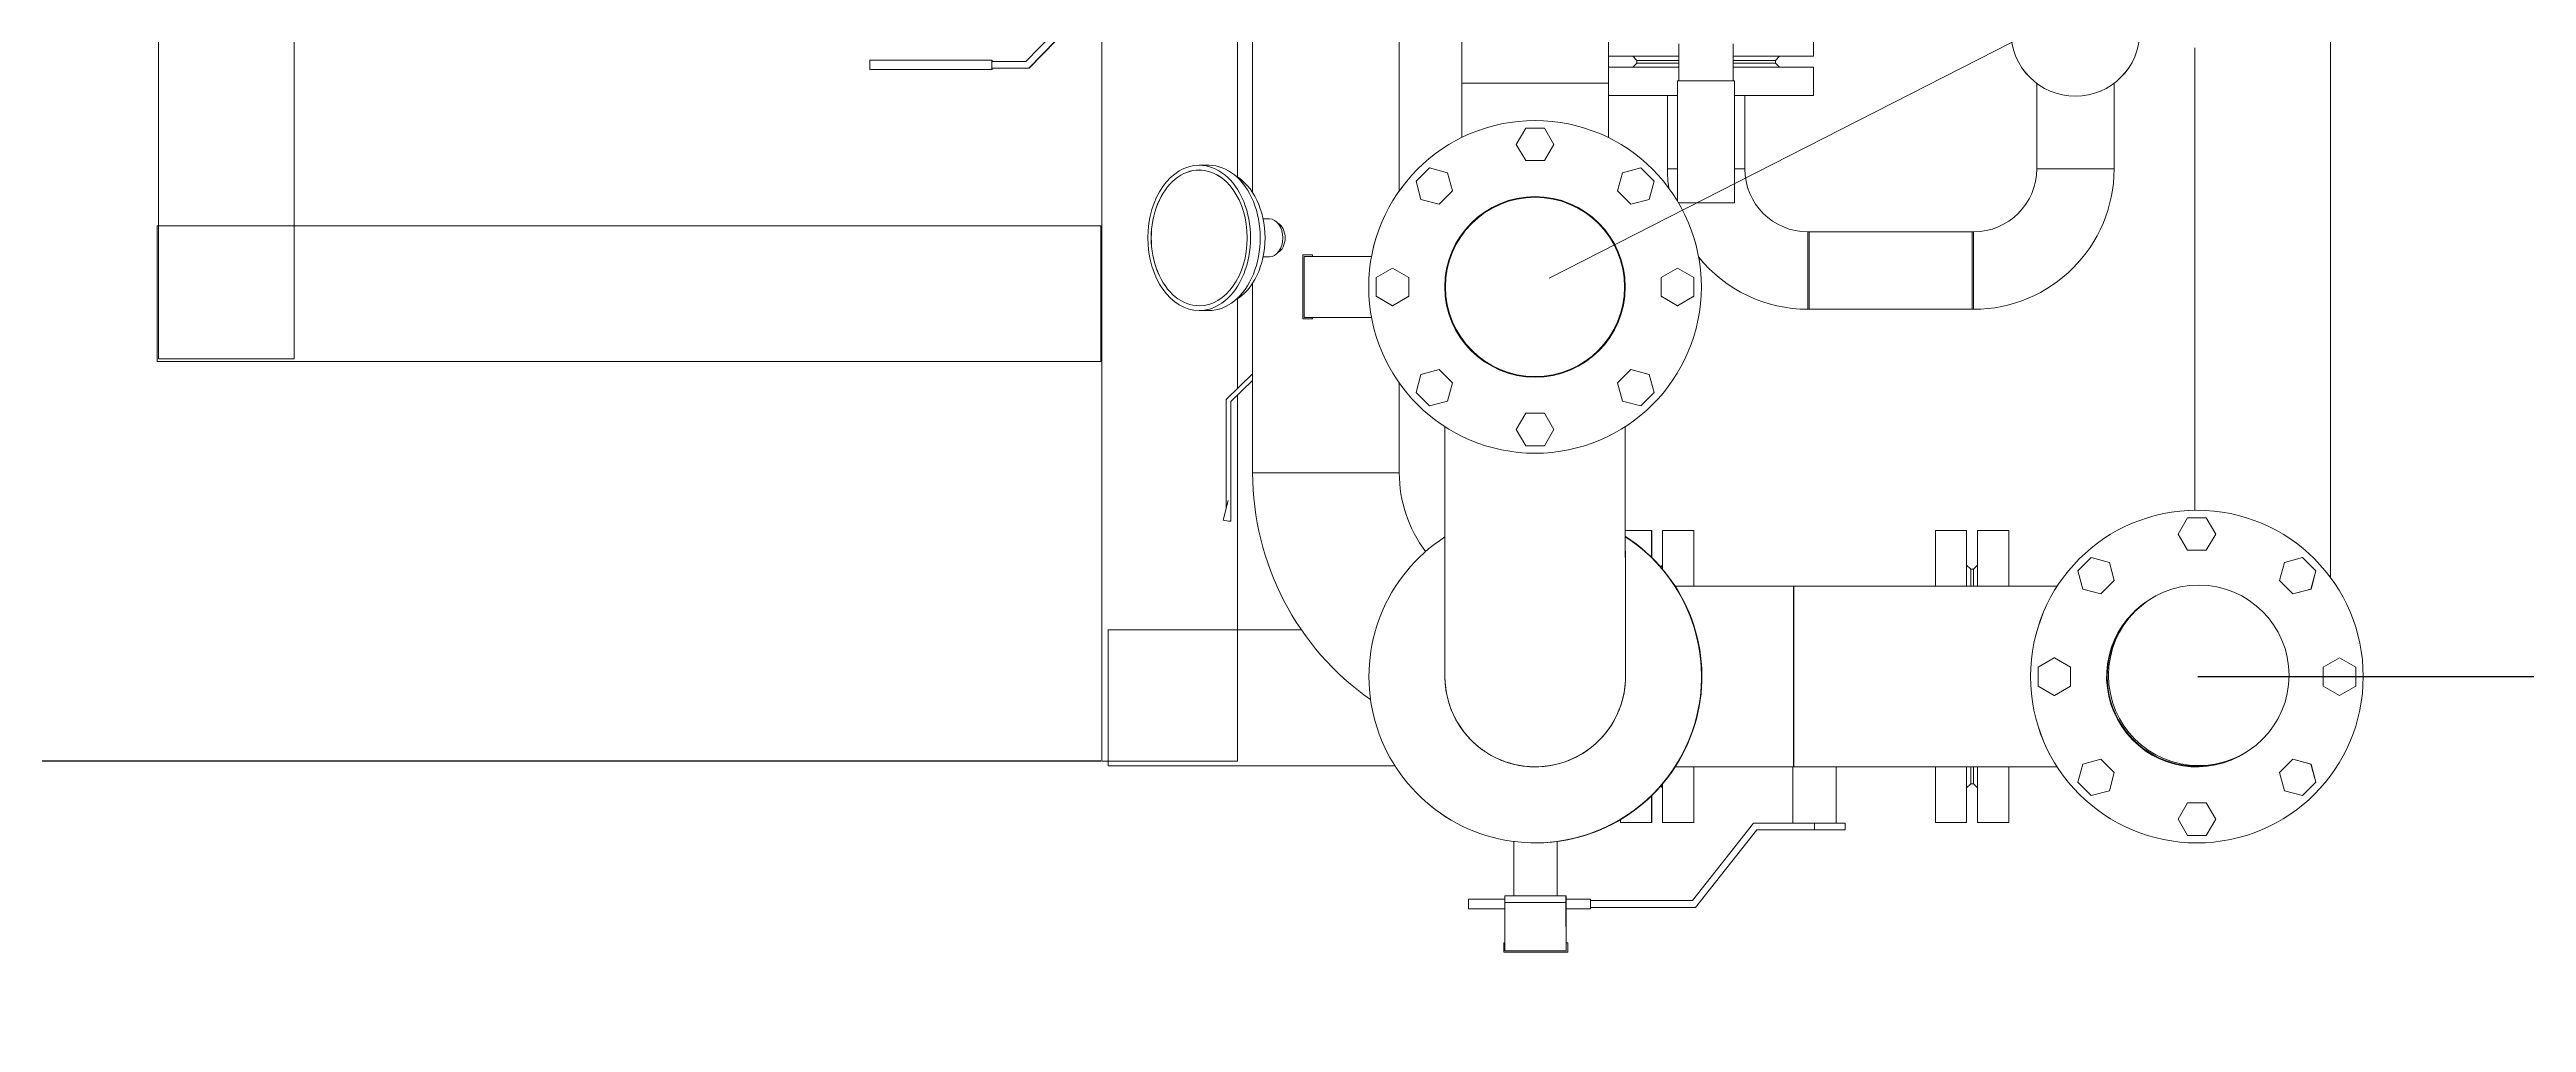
# Model space of a CAD drawing. Header units: millimetres. Extents: x -8689834 to 9419935, y 0 to 233063.
# Drawn here: x -420459 to -418635, y 225687 to 226404 of the extents above; entities that cross this region are included whole.
import ezdxf

# ---------------------------------------------------------------- set-up
doc = ezdxf.new("R2010")
doc.units = ezdxf.units.MM
doc.header["$MEASUREMENT"] = 0
doc.layers.get('0').update_dxf_attribs({"color": 250, "lineweight": 9})
doc.layers.add('25. ЗАЛИВКА ЗОН', color=7, linetype='Continuous', lineweight=0, transparency=0.2)
for name, color, linetype, lineweight in [('2D.ПроекцииПлан. Цвет-Ошибка', 5, 'ByLayer', 35), ('2D.ПроекцииПлан.0', 250, 'ByLayer', 35), ('2D.ПроекцииПлан.25. ЗАЛИВКА ЗОН', 7, 'ByLayer', 0), ('2D.ПроекцииПлан.Т2 Цвет-5', 5, 'ByLayer', 50), ('ViewportFrames', 5, 'Continuous', 0), ('Размеры координатных сеток', 7, 'Continuous', 0)]:
    doc.layers.add(name, color=color, linetype=linetype, lineweight=lineweight)
doc.styles.add('МОЭК-Проект', font='', dxfattribs={"oblique": 15})
doc.styles.get('МОЭК-Проект').set_extended_font_data('GOST_type_A')
doc.dimstyles.new('МОЭК', dxfattribs={"dimtxt": 2.5, "dimasz": 2.5, "dimexe": 1.5, "dimexo": 0.625, "dimgap": 1, "dimtad": 1, "dimdec": 0, "dimlfac": 50, "dimtxsty": 'МОЭК-Проект', "dimblk": 'OBLIQUE', "dimblk1": 'OBLIQUE', "dimblk2": 'OBLIQUE', "dimcen": 2.5, "dimdle": 1.5, "dimadec": 0, "dimazin": 2, "dimtfac": 0.75, "dimtdec": 4, "dimtmove": 1, "dimatfit": 3, "dimldrblk": 'NONE', "dimfxl": 1, "dimtfill": 1, "dimtolj": 1, "dimarcsym": 1})

# ---------------------------------------------------------------- blocks, each defined once
blk = doc.blocks.new('PROJECTION_BLOCK_{3bacdaa7-059f-457a-92e3-c8c1ffd092c7}')
at = {"layer": '2D.ПроекцииПлан. Цвет-Ошибка', "color": 0, "lineweight": -2}
for p, q in [((4.069, -11.627), (4.069, -18.67)), ((0.989, -16.67), (0.989, -20.255)), ((1.909, -16.67), (1.909, -18.67)), ((-3.711, -17.53), (-4.511, -18.35)), ((-3.669, -17.63), (-4.469, -18.45)), ((-3.665, -17.63), (-4.465, -18.45)), ((-1.171, -17.69), (-1.171, -20.282)), ((7.089, -18.273), (7.089, -17.853)), ((5.109, -18.09), (5.109, -18.633)), ((5.909, -18.09), (5.909, -18.633)), ((-5.011, -18.33), (-6.811, -18.33)), ((-6.811, -18.33), (-6.811, -18.47)), ((-5.011, -18.47), (-6.811, -18.47)), ((-5.007, -18.33), (-5.011, -18.33)), ((-5.011, -18.33), (-5.011, -18.47)), ((-4.511, -18.35), (-5.011, -18.35)), ((-4.469, -18.45), (-5.011, -18.45)), ((-5.007, -18.47), (-5.011, -18.47)), ((-5.007, -18.33), (-5.007, -18.35)), ((-5.007, -18.45), (-5.007, -18.47)), ((-4.465, -18.45), (-4.469, -18.45)), ((4.069, -18.273), (5.109, -18.273)), ((4.069, -18.433), (4.392, -18.433)), ((4.392, -18.433), (5.109, -18.433)), ((4.429, -18.273), (4.489, -18.333)), ((4.429, -18.433), (4.489, -18.373)), ((5.109, -18.333), (4.489, -18.333)), ((4.489, -18.333), (4.788, -18.333)), ((4.489, -18.373), (4.489, -18.333)), ((4.489, -18.373), (4.788, -18.373)), ((4.489, -18.373), (4.788, -18.373)), ((4.788, -18.333), (5.109, -18.333)), ((4.788, -18.373), (5.109, -18.373)), ((4.788, -18.373), (5.109, -18.373)), ((5.909, -18.273), (7.089, -18.273)), ((6.529, -18.333), (5.909, -18.333)), ((5.909, -18.333), (6.529, -18.333)), ((5.909, -18.373), (6.529, -18.373)), ((5.909, -18.373), (6.529, -18.373)), ((5.909, -18.433), (7.089, -18.433)), ((6.589, -18.273), (6.529, -18.333)), ((6.529, -18.373), (6.529, -18.333)), ((6.589, -18.433), (6.529, -18.373)), ((7.089, -18.853), (7.089, -18.433)), ((2.989, -18.67), (1.909, -18.67)), ((4.069, -18.67), (1.909, -18.67)), ((1.909, -18.67), (1.909, -19.471)), ((4.069, -18.67), (2.989, -18.67)), ((4.069, -18.67), (4.069, -19.471)), ((4.069, -18.853), (4.392, -18.853)), ((4.392, -18.853), (5.089, -18.853)), ((4.939, -18.853), (4.939, -19.93)), ((5.929, -18.633), (5.089, -18.633)), ((5.089, -18.633), (5.089, -20.408)), ((5.929, -20.433), (5.929, -18.633)), ((5.929, -18.853), (7.089, -18.853)), ((6.079, -18.853), (6.079, -19.93)), ((10.379, -19.93), (10.379, -18.67)), ((11.519, -19.93), (11.519, -18.67)), ((2.851, -19.33), (2.712, -19.57)), ((3.128, -19.33), (2.851, -19.33)), ((3.266, -19.57), (3.128, -19.33)), ((2.712, -19.57), (2.851, -19.81)), ((3.128, -19.81), (3.266, -19.57)), ((-1.816, -19.878), (-1.958, -19.878)), ((1.432, -19.917), (1.237, -20.113)), ((1.7, -19.989), (1.432, -19.917)), ((1.772, -20.257), (1.7, -19.989)), ((2.851, -19.81), (3.128, -19.81)), ((4.278, -19.989), (4.206, -20.257)), ((4.546, -19.917), (4.278, -19.989)), ((4.742, -20.113), (4.546, -19.917)), ((4.939, -19.93), (5.089, -19.93)), ((5.089, -19.93), (4.939, -19.93)), ((5.929, -19.93), (6.079, -19.93)), ((6.079, -19.93), (5.929, -19.93)), ((10.379, -19.93), (11.519, -19.93)), ((11.519, -19.93), (10.379, -19.93)), ((1.237, -20.113), (1.308, -20.381)), ((1.308, -20.381), (1.576, -20.453)), ((1.576, -20.453), (1.772, -20.257)), ((4.206, -20.257), (4.402, -20.453)), ((4.402, -20.453), (4.67, -20.381)), ((4.67, -20.381), (4.742, -20.113)), ((5.104, -20.433), (5.929, -20.433)), ((-0.925, -20.668), (-1.017, -20.668)), ((7.009, -22), (7.009, -20.86)), ((7.009, -20.86), (7.009, -22)), ((7.009, -20.86), (7.029, -20.86)), ((7.029, -20.86), (7.029, -22)), ((7.029, -20.86), (7.029, -22)), ((7.029, -20.86), (9.429, -20.86)), ((9.429, -20.86), (9.429, -22)), ((9.429, -20.86), (9.429, -22)), ((9.429, -20.86), (9.449, -20.86)), ((9.449, -22), (9.449, -20.86)), ((9.449, -20.86), (9.449, -22)), ((-0.925, -21.228), (-1.017, -21.228)), ((-0.431, -22.14), (-0.431, -21.2)), ((-0.291, -21.2), (-0.431, -21.2)), ((0.581, -21.22), (-0.411, -21.22)), ((-0.411, -22.12), (-0.411, -21.22)), ((-0.291, -21.22), (-0.291, -21.2)), ((0.889, -21.393), (0.649, -21.531)), ((1.129, -21.531), (0.889, -21.393)), ((5.089, -21.393), (4.849, -21.531)), ((5.329, -21.531), (5.089, -21.393)), ((-1.171, -21.613), (-1.171, -24.41)), ((0.649, -21.531), (0.649, -21.809)), ((0.649, -21.809), (0.889, -21.947)), ((0.889, -21.947), (1.129, -21.809)), ((1.129, -21.809), (1.129, -21.531)), ((4.849, -21.531), (4.849, -21.809)), ((4.849, -21.809), (5.089, -21.947)), ((5.089, -21.947), (5.329, -21.809)), ((5.329, -21.809), (5.329, -21.531)), ((-1.816, -22.018), (-1.958, -22.018)), ((-0.291, -22.14), (-0.431, -22.14)), ((0.581, -22.12), (-0.411, -22.12)), ((-0.291, -22.14), (-0.291, -22.12)), ((7.009, -22), (7.029, -22)), ((7.029, -22), (9.429, -22)), ((9.429, -22), (9.449, -22)), ((-1.171, -22.951), (-1.561, -23.327)), ((1.308, -22.959), (1.237, -23.227)), ((1.576, -22.887), (1.308, -22.959)), ((1.772, -23.083), (1.576, -22.887)), ((4.402, -22.887), (4.206, -23.083)), ((4.67, -22.959), (4.402, -22.887)), ((4.742, -23.227), (4.67, -22.959)), ((-1.561, -23.327), (-1.561, -24.931)), ((-1.171, -23.049), (-1.491, -23.357)), ((0.989, -23.085), (0.989, -24.41)), ((1.237, -23.227), (1.432, -23.423)), ((1.432, -23.423), (1.7, -23.351)), ((1.7, -23.351), (1.772, -23.083)), ((4.206, -23.083), (4.278, -23.351)), ((4.278, -23.351), (4.546, -23.423)), ((4.546, -23.423), (4.742, -23.227)), ((-1.491, -23.357), (-1.491, -24.84)), ((2.851, -23.53), (2.712, -23.77)), ((3.128, -23.53), (2.851, -23.53)), ((3.266, -23.77), (3.128, -23.53)), ((2.712, -23.77), (2.851, -24.01)), ((2.851, -24.01), (3.128, -24.01)), ((3.128, -24.01), (3.266, -23.77)), ((0.989, -24.41), (-1.171, -24.41)), ((-1.171, -24.41), (0.989, -24.41)), ((-1.607, -25.105), (-1.53, -24.815)), ((-1.491, -25.12), (-1.491, -24.84)), ((12.6, -25.07), (12.462, -25.31)), ((12.877, -25.07), (12.6, -25.07)), ((13.016, -25.31), (12.877, -25.07)), ((4.319, -25.26), (4.707, -25.26)), ((4.707, -25.26), (4.707, -25.655)), ((4.867, -25.26), (4.867, -25.827)), ((4.867, -25.26), (5.327, -25.26)), ((5.327, -25.26), (5.327, -26.08)), ((8.887, -26.08), (8.887, -25.26)), ((9.347, -25.26), (8.887, -25.26)), ((9.347, -26.08), (9.347, -25.26)), ((9.507, -26.08), (9.507, -25.26)), ((9.967, -25.26), (9.507, -25.26)), ((9.967, -26.08), (9.967, -25.26)), ((12.462, -25.31), (12.6, -25.55)), ((12.877, -25.55), (13.016, -25.31)), ((4.867, -25.77), (4.841, -25.796)), ((9.347, -25.77), (9.407, -25.83)), ((9.407, -25.83), (9.407, -26.08)), ((9.407, -26.08), (9.407, -25.83)), ((9.447, -25.83), (9.407, -25.83)), ((9.507, -25.77), (9.447, -25.83)), ((9.447, -26.08), (9.447, -25.83)), ((9.447, -26.08), (9.447, -25.83)), ((11.182, -25.657), (10.986, -25.853)), ((10.986, -25.853), (11.058, -26.121)), ((11.45, -25.729), (11.182, -25.657)), ((11.522, -25.997), (11.45, -25.729)), ((12.6, -25.55), (12.877, -25.55)), ((14.028, -25.729), (13.956, -25.997)), ((14.296, -25.657), (14.028, -25.729)), ((14.492, -25.853), (14.296, -25.657)), ((14.42, -26.121), (14.492, -25.853)), ((6.799, -26.08), (5.055, -26.08)), ((6.799, -26.08), (6.799, -28.74)), ((6.799, -27.41), (6.799, -26.08)), ((6.799, -26.08), (10.681, -26.08)), ((6.799, -26.08), (6.799, -26.08)), ((11.058, -26.121), (11.326, -26.193)), ((11.326, -26.193), (11.522, -25.997)), ((13.956, -25.997), (14.152, -26.193)), ((14.152, -26.193), (14.42, -26.121)), ((10.639, -27.133), (10.399, -27.271)), ((10.399, -27.271), (10.399, -27.549)), ((10.879, -27.271), (10.639, -27.133)), ((10.879, -27.549), (10.879, -27.271)), ((14.839, -27.133), (14.599, -27.271)), ((14.599, -27.271), (14.599, -27.549)), ((15.079, -27.271), (14.839, -27.133)), ((15.079, -27.549), (15.079, -27.271)), ((4.321, -27.389), (4.321, -27.386)), ((6.799, -28.74), (6.799, -27.41)), ((10.399, -27.549), (10.639, -27.687)), ((10.639, -27.687), (10.879, -27.549)), ((14.599, -27.549), (14.839, -27.687)), ((14.839, -27.687), (15.079, -27.549)), ((2.992, -28.74), (2.992, -28.74)), ((6.799, -28.74), (5.055, -28.74)), ((5.327, -28.74), (5.327, -29.56)), ((6.787, -28.74), (6.787, -29.57)), ((6.799, -28.74), (10.681, -28.74)), ((7.427, -28.74), (7.427, -29.57)), ((8.887, -29.56), (8.887, -28.74)), ((9.347, -29.56), (9.347, -28.74)), ((9.407, -28.74), (9.407, -28.99)), ((9.407, -28.99), (9.407, -28.74)), ((9.447, -28.99), (9.447, -28.74)), ((9.447, -28.99), (9.447, -28.74)), ((9.507, -29.56), (9.507, -28.74)), ((9.967, -29.56), (9.967, -28.74)), ((11.058, -28.699), (10.986, -28.967)), ((11.326, -28.627), (11.058, -28.699)), ((11.522, -28.823), (11.326, -28.627)), ((11.45, -29.091), (11.522, -28.823)), ((14.152, -28.627), (13.956, -28.823)), ((13.956, -28.823), (14.028, -29.091)), ((14.42, -28.699), (14.152, -28.627)), ((14.492, -28.967), (14.42, -28.699)), ((4.707, -29.165), (4.707, -29.56)), ((4.867, -29.05), (4.841, -29.024)), ((4.867, -28.993), (4.867, -29.56)), ((9.347, -29.05), (9.407, -28.99)), ((9.447, -28.99), (9.407, -28.99)), ((9.507, -29.05), (9.447, -28.99)), ((10.986, -28.967), (11.182, -29.163)), ((11.182, -29.163), (11.45, -29.091)), ((14.028, -29.091), (14.296, -29.163)), ((14.296, -29.163), (14.492, -28.967)), ((4.247, -29.517), (4.247, -29.56)), ((12.6, -29.27), (12.462, -29.51)), ((12.462, -29.51), (12.6, -29.75)), ((12.877, -29.27), (12.6, -29.27)), ((13.016, -29.51), (12.877, -29.27)), ((12.877, -29.75), (13.016, -29.51)), ((2.675, -29.839), (2.675, -30.64)), ((2.992, -29.86), (2.992, -29.86)), ((2.992, -29.86), (2.993, -29.86)), ((3.315, -29.839), (3.315, -30.64)), ((4.247, -29.56), (4.707, -29.56)), ((4.867, -29.56), (5.327, -29.56)), ((6.207, -29.57), (5.307, -30.71)), ((6.255, -29.67), (5.355, -30.81)), ((7.107, -29.57), (6.207, -29.57)), ((7.107, -29.67), (6.255, -29.67)), ((7.557, -29.57), (7.107, -29.57)), ((7.107, -29.67), (7.107, -29.57)), ((7.557, -29.67), (7.107, -29.67)), ((7.557, -29.57), (7.557, -29.67)), ((9.347, -29.56), (8.887, -29.56)), ((9.967, -29.56), (9.507, -29.56)), ((12.6, -29.75), (12.877, -29.75)), ((2.545, -30.74), (2.545, -30.64)), ((3.445, -30.64), (2.545, -30.64)), ((2.545, -30.64), (2.545, -30.74)), ((3.445, -30.64), (3.445, -30.64)), ((3.445, -30.64), (3.446, -31.35)), ((3.445, -30.64), (3.445, -30.74)), ((3.445, -30.64), (3.445, -30.74)), ((2.545, -30.69), (2.007, -30.69)), ((2.007, -30.69), (2.007, -30.83)), ((2.545, -30.83), (2.007, -30.83)), ((2.545, -30.74), (2.546, -31.45)), ((3.445, -30.74), (2.545, -30.74)), ((3.807, -30.69), (3.445, -30.69)), ((3.445, -30.74), (3.445, -30.74)), ((3.445, -30.74), (3.446, -31.45)), ((3.807, -30.83), (3.445, -30.83)), ((3.807, -30.69), (3.807, -30.83)), ((5.307, -30.71), (3.807, -30.71)), ((5.355, -30.81), (3.807, -30.81)), ((2.546, -31.33), (2.53, -31.33)), ((2.53, -31.33), (2.53, -31.47)), ((3.47, -31.33), (3.446, -31.33)), ((3.446, -31.35), (3.451, -31.35)), ((3.471, -31.33), (3.47, -31.33)), ((3.47, -31.33), (3.47, -31.47)), ((3.471, -31.33), (3.471, -31.47)), ((3.47, -31.47), (2.53, -31.47)), ((3.446, -31.45), (2.546, -31.45)), ((3.446, -31.45), (3.451, -31.45)), ((3.471, -31.47), (3.47, -31.47))]:
    blk.add_line(p, q, dxfattribs=at)
for centre, radius in [((10.949, -17.91), 0.95), ((2.989, -21.67), 2.45), ((2.989, -21.67), 1.33), ((2.989, -21.67), 1.32), ((12.739, -27.41), 2.45)]:
    blk.add_circle(centre, radius, dxfattribs=at)
at = {"layer": '2D.ПроекцииПлан. Цвет-Ошибка', "color": 0, "lineweight": -2, "extrusion": (0, 0, -1)}
for centre, radius, start, end in [((-7.009, -19.93), 2.07, 352.1536, 0), ((-7.009, -19.93), 0.93, 270, 0), ((-9.449, -19.93), 0.93, 180, 270), ((-9.449, -19.93), 2.07, 180, 270), ((-7.009, -19.93), 2.07, 270, 321.037), ((-2.909, -24.41), 4.08, 305.0574, 0), ((-2.909, -24.41), 1.92, 322.9284, 0), ((1.491, -24.67), 0.45, 270, 285), ((-12.739, -27.41), 1.33, 236.8648, 45), ((-12.739, -27.41), 1.33, 45, 58.294)]:
    blk.add_arc(centre, radius, start, end, dxfattribs=at)
at = {"layer": '2D.ПроекцииПлан. Цвет-Ошибка', "color": 0, "lineweight": -2}
for start, end in [(139.2791, 270), (270, 285.5621)]:
    blk.add_arc((12.739, -27.41), 1.32, start, end, dxfattribs=at)
for centre, major_axis, ratio, start_param, end_param in [((-1.958, -20.948), (0, -1.07), 0.707107, 3.141593, 4.712389), ((-1.958, -20.948), (0, -1.07), 0.707107, 0, 3.141593), ((-1.816, -20.948), (0, -1.07), 0.707107, 0, 3.141593), ((-1.689, -20.948), (0, -0.99), 0.707107, 0.380616, 2.760976), ((-0.925, -20.948), (0, 0.28), 0.707107, -1.570796, 0), ((-1.958, -20.948), (0, -1.07), 0.707107, -1.570796, 0), ((-0.925, -20.948), (0, 0.28), 0.707107, 3.141593, 4.712389), ((2.997, -27.41), (0, -2.45), 1, 0.129904, 2.571532), ((2.997, -27.41), (0, -2.45), 1, 0.130078, 2.571326), ((2.996, -27.41), (0, -2.45), 1, 0.13021, 2.571171), ((2.997, -27.41), (0, -2.45), 1, 0.130036, 2.571376), ((2.992, -27.41), (0, 1.33), 1, 2.89222, 4.732305)]:
    blk.add_ellipse(centre, major_axis=major_axis, ratio=ratio, start_param=start_param, end_param=end_param, dxfattribs=at)
at = {"layer": '2D.ПроекцииПлан. Цвет-Ошибка', "color": 0, "lineweight": -2, "extrusion": (0, 0, -1)}
for centre, major_axis, ratio, start_param, end_param in [((-1.958, -20.948), (0, -1), 0.707107, 0, 3.141593), ((-1.958, -20.948), (0, -1), 0.707107, 3.141593, 4.712389), ((-0.855, -20.948), (0, -0.23), 0.707107, -2.79791, -1.570796), ((-1.958, -20.948), (0, -1), 0.707107, -1.570796, 0), ((-0.855, -20.948), (0, -0.23), 0.707107, -1.570796, -0.343683), ((2.992, -27.41), (0, 2.45), 1, 0.785398, 5.708128), ((2.993, -27.41), (0, -2.45), 1, -2.56934, -1.570796), ((2.992, -27.41), (0, 2.45), 1, 0.572614, 0.785398), ((2.992, -27.41), (0, 2.45), 1, 0.572458, 0.785398), ((2.992, -27.41), (0, -2.45), 1, -2.569184, -1.570796), ((2.992, -27.41), (0, 2.45), 1, 0.785398, 3.141593), ((2.992, -27.41), (0, 1.33), 1, 1.55088, 4.712389), ((2.992, -27.41), (0, -2.45), 1, -1.570796, 0.000042), ((2.993, -27.41), (0, -2.45), 1, -1.570796, 0)]:
    blk.add_ellipse(centre, major_axis=major_axis, ratio=ratio, start_param=start_param, end_param=end_param, dxfattribs=at)
at = {"layer": '2D.ПроекцииПлан. Цвет-Ошибка', "color": 0, "lineweight": -2}
for points, knots in [([(1.659, -23.728), (1.659, -23.847), (1.659, -23.967), (1.659, -24.244), (1.659, -24.401), (1.659, -24.71), (1.659, -24.861), (1.659, -25.127), (1.659, -25.24), (1.659, -25.384), (1.659, -25.412), (1.659, -25.581), (1.66, -25.716), (1.66, -25.973), (1.66, -26.096), (1.66, -26.328), (1.66, -26.438), (1.66, -26.641), (1.66, -26.734), (1.66, -26.905), (1.66, -26.982), (1.661, -27.118), (1.661, -27.177), (1.661, -27.276), (1.661, -27.316), (1.661, -27.37), (1.661, -27.387), (1.661, -27.407), (1.661, -27.411), (1.662, -27.42), (1.662, -27.423), (1.662, -27.434), (1.662, -27.436), (1.662, -27.441), (1.662, -27.443), (1.662, -27.447), (1.662, -27.449), (1.662, -27.453), (1.662, -27.456), (1.663, -27.462), (1.663, -27.465), (1.663, -27.473), (1.663, -27.478), (1.664, -27.492), (1.665, -27.502), (1.666, -27.515), (1.666, -27.517), (1.666, -27.523), (1.667, -27.526), (1.668, -27.536), (1.668, -27.543), (1.67, -27.564), (1.672, -27.578), (1.678, -27.62), (1.683, -27.648), (1.699, -27.729), (1.714, -27.783), (1.749, -27.888), (1.77, -27.939), (1.819, -28.04), (1.846, -28.088), (1.907, -28.181), (1.94, -28.226), (2.012, -28.311), (2.05, -28.351), (2.132, -28.427), (2.176, -28.462), (2.267, -28.526), (2.314, -28.556), (2.412, -28.608), (2.463, -28.632), (2.563, -28.67), (2.614, -28.683), (2.667, -28.7), (2.671, -28.701), (2.724, -28.714), (2.774, -28.723), (2.88, -28.736), (2.936, -28.74), (2.992, -28.74)], [0.590681, 0.590681, 0.590681, 0.590681, 2.399418, 2.399418, 4.798537, 4.798537, 7.197225, 7.197225, 9.099478, 9.099478, 9.596027, 9.596027, 11.994865, 11.994865, 14.393757, 14.393757, 16.792729, 16.792729, 19.190346, 19.190346, 21.587429, 21.587429, 23.983747, 23.983747, 26.377117, 26.377117, 28.194515, 28.194515, 28.755282, 28.755282, 29.316049, 29.316049, 29.478274, 29.478274, 29.559957, 29.559957, 29.627446, 29.627446, 29.694934, 29.694934, 29.777062, 29.777062, 29.859189, 29.859189, 30.022387, 30.022387, 30.058382, 30.058382, 30.111505, 30.111505, 30.217751, 30.217751, 30.430242, 30.430242, 30.855224, 30.855224, 31.689327, 31.689327, 32.525193, 32.525193, 33.361789, 33.361789, 34.198798, 34.198798, 35.03627, 35.03627, 35.873716, 35.873716, 36.711672, 36.711672, 37.550254, 37.550254, 38.332673, 38.332673, 38.389437, 38.389437, 39.159866, 39.159866, 40, 40, 40, 40]), ([(4.321, -27.386), (4.321, -27.385), (4.321, -27.385), (4.321, -27.364), (4.321, -27.352), (4.321, -27.291), (4.321, -27.249), (4.321, -27.146), (4.321, -27.085), (4.32, -26.944), (4.32, -26.865), (4.32, -26.69), (4.32, -26.594), (4.32, -26.387), (4.32, -26.275), (4.32, -26.039), (4.32, -25.915), (4.319, -25.654), (4.319, -25.518), (4.319, -25.368), (4.319, -25.359), (4.319, -25.351), (4.319, -25.351), (4.319, -25.351), (4.319, -25.351), (4.319, -25.35), (4.319, -25.35), (4.319, -25.349), (4.319, -25.349), (4.319, -25.348), (4.319, -25.348), (4.319, -25.348), (4.319, -25.348), (4.319, -25.348), (4.319, -25.347), (4.319, -25.318), (4.319, -25.29), (4.319, -25.154), (4.319, -25.049), (4.319, -24.792), (4.319, -24.64), (4.319, -24.33), (4.319, -24.173), (4.319, -23.919), (4.319, -23.823), (4.319, -23.728)], [0, 0, 0, 0, 0.073409, 0.073409, 0.907619, 0.907619, 1.832155, 1.832155, 2.760383, 2.760383, 3.690128, 3.690128, 4.620762, 4.620762, 5.55172, 5.55172, 6.483227, 6.483227, 7.41476, 7.41476, 7.471545, 7.471545, 7.471999, 7.471999, 7.472144, 7.472144, 7.472598, 7.472598, 7.477921, 7.477921, 7.478372, 7.478372, 7.478517, 7.478517, 7.478968, 7.478968, 7.66955, 7.66955, 8.346311, 8.346311, 9.277876, 9.277876, 10.209451, 10.209451, 10.770372, 10.770372, 10.770372, 10.770372])]:
    blk.add_open_spline(points, degree=3, knots=knots, dxfattribs=at)
at = {"layer": '2D.ПроекцииПлан.25. ЗАЛИВКА ЗОН', "color": 0, "lineweight": -2}
for p, q in [((-17.291, 31.324), (-17.291, -22.73)), ((14.709, -25.954), (14.709, 7.957)), ((-15.291, -22.73), (-15.291, -17.243)), ((-1.394, -20.05), (-1.394, -17.405)), ((-3.394, -17.63), (-3.394, -28.655)), ((12.709, -18.15), (12.709, -24.96)), ((-17.309, -20.77), (-17.309, -22.77)), ((-3.408, -20.77), (-17.309, -20.77)), ((-3.408, -22.77), (-3.408, -20.77)), ((-1.394, -23.166), (-1.394, -21.845)), ((-17.309, -22.77), (-3.408, -22.77)), ((-17.291, -22.73), (-15.291, -22.73)), ((-1.394, -28.655), (-1.394, -23.263)), ((-3.298, -26.723), (-3.298, -28.723)), ((-0.452, -26.723), (-3.298, -26.723)), ((-3.394, -28.655), (-1.394, -28.655)), ((-3.298, -28.723), (0.923, -28.723))]:
    blk.add_line(p, q, dxfattribs=at)
blk = doc.blocks.new('PROJECTION_BLOCK_{6705582c-02ec-4ca4-96be-79e186e4fa9b}')
at = {"layer": '2D.ПроекцииПлан.Т2 Цвет-5', "color": 0, "lineweight": -2}
blk.add_circle((0, 0), 1.33, dxfattribs=at)
blk = doc.blocks.new('*U1750')
at = {"layer": '2D.ПроекцииПлан.0', "lineweight": 13}
blk.add_blockref('PROJECTION_BLOCK_{3bacdaa7-059f-457a-92e3-c8c1ffd092c7}', (-124.002, 283.94), dxfattribs=at)
at = {"layer": '2D.ПроекцииПлан.Т2 Цвет-5', "lineweight": 13}
blk.add_blockref('PROJECTION_BLOCK_{6705582c-02ec-4ca4-96be-79e186e4fa9b}', (-111.235, 256.548), dxfattribs=at)
blk = doc.blocks.new('_Oblique')
at = {"color": 0, "linetype": 'ByBlock', "lineweight": -2}
blk.add_line((-0.5, -0.5), (0.5, 0.5), dxfattribs=at)
blk = doc.blocks.new('*D1910')
at = {"layer": 'Размеры координатных сеток', "color": 0, "lineweight": -2, "ltscale": 100, "transparency": 16777216}
for p, q in [((-417750.8, 229894.6), (-424653.2, 229894.6)), ((-424651.7, 229896.1), (-424651.7, 215422.3)), ((-417753.9, 215423.8), (-424653.2, 215423.8))]:
    blk.add_line(p, q, dxfattribs=at)
at = {"layer": 'Размеры координатных сеток', "color": 0, "lineweight": -2, "ltscale": 100, "transparency": 16777216, "xscale": 2.5, "yscale": 2.5, "zscale": 2.5}
for p, rotation in [((-424651.7, 229894.6), 90), ((-424651.7, 215423.8), 270)]:
    blk.add_blockref('_Oblique', p, dxfattribs=dict(at, rotation=rotation))
at = {"layer": 'Размеры координатных сеток', "color": 0, "lineweight": 13, "ltscale": 100, "transparency": 16777216, "insert": (-424654, 222659.2), "char_height": 2.5, "attachment_point": 5, "rotation": 90, "style": 'МОЭК-Проект', "bg_fill": 3, "box_fill_scale": 1.25, "bg_fill_color": 256, "bg_fill_true_color": 13158600, "bg_fill_transparency": 0}
blk.add_mtext('\\A1;723542', dxfattribs=at)
blk = doc.blocks.new('_None')
blk = doc.blocks.new('*D1914')
at = {"layer": '25. ЗАЛИВКА ЗОН', "color": 0, "lineweight": -2, "transparency": 16777216}
for p, q in [((-419284.3, 227588.2), (-415839.2, 227588.2)), ((-415840.7, 227589.7), (-415840.7, 225940.7)), ((-418876.8, 225942.2), (-415839.2, 225942.2))]:
    blk.add_line(p, q, dxfattribs=at)
at = {"layer": '25. ЗАЛИВКА ЗОН', "color": 0, "lineweight": -2, "transparency": 16777216, "xscale": 2.5, "yscale": 2.5, "zscale": 2.5}
for p, rotation in [((-415840.7, 227588.2), 90), ((-415840.7, 225942.2), 270)]:
    blk.add_blockref('_Oblique', p, dxfattribs=dict(at, rotation=rotation))
at = {"layer": '25. ЗАЛИВКА ЗОН', "color": 0, "lineweight": 13, "transparency": 16777216, "insert": (-415843, 226765.2), "char_height": 2.5, "attachment_point": 5, "rotation": 90, "style": 'МОЭК-Проект', "bg_fill": 3, "box_fill_scale": 1.25, "bg_fill_color": 256, "bg_fill_true_color": 13158600, "bg_fill_transparency": 0}
blk.add_mtext('\\A1;82300', dxfattribs=at)
blk = doc.blocks.new('*D1915')
at = {"layer": '25. ЗАЛИВКА ЗОН', "color": 0, "lineweight": -2, "transparency": 16777216}
for p, q in [((-418876.8, 225942.2), (-415839.2, 225942.2)), ((-415840.7, 225943.7), (-415840.7, 224315.7)), ((-418779, 224317.2), (-415839.2, 224317.2))]:
    blk.add_line(p, q, dxfattribs=at)
at = {"layer": '25. ЗАЛИВКА ЗОН', "color": 0, "lineweight": -2, "transparency": 16777216, "xscale": 2.5, "yscale": 2.5, "zscale": 2.5}
for p, rotation in [((-415840.7, 225942.2), 90), ((-415840.7, 224317.2), 270)]:
    blk.add_blockref('_Oblique', p, dxfattribs=dict(at, rotation=rotation))
at = {"layer": '25. ЗАЛИВКА ЗОН', "color": 0, "lineweight": 13, "transparency": 16777216, "insert": (-415843, 225129.7), "char_height": 2.5, "attachment_point": 5, "rotation": 90, "style": 'МОЭК-Проект', "bg_fill": 3, "box_fill_scale": 1.25, "bg_fill_color": 256, "bg_fill_true_color": 13158600, "bg_fill_transparency": 0}
blk.add_mtext('\\A1;81250', dxfattribs=at)
blk = doc.blocks.new('*D1921')
at = {"layer": '25. ЗАЛИВКА ЗОН', "color": 0, "lineweight": -2, "transparency": 16777216}
for p, q in [((-420379.5, 228878.6), (-421244.3, 228878.6)), ((-421242.8, 228880.1), (-421242.8, 225878.5)), ((-419684.7, 225880), (-421244.3, 225880))]:
    blk.add_line(p, q, dxfattribs=at)
at = {"layer": '25. ЗАЛИВКА ЗОН', "color": 0, "lineweight": -2, "transparency": 16777216, "xscale": 2.5, "yscale": 2.5, "zscale": 2.5}
for p, rotation in [((-421242.8, 228878.6), 90), ((-421242.8, 225880), 270)]:
    blk.add_blockref('_Oblique', p, dxfattribs=dict(at, rotation=rotation))
at = {"layer": '25. ЗАЛИВКА ЗОН', "color": 0, "lineweight": 13, "transparency": 16777216, "insert": (-421245, 227379.3), "char_height": 2.5, "attachment_point": 5, "rotation": 90, "style": 'МОЭК-Проект', "bg_fill": 3, "box_fill_scale": 1.25, "bg_fill_color": 256, "bg_fill_true_color": 13158600, "bg_fill_transparency": 0}
blk.add_mtext('\\A1;149930', dxfattribs=at)
blk = doc.blocks.new('*U1903')
blk.add_line((-120.807, 262.401), (-49.954, 298.498))

msp = doc.modelspace()

# ---------------------------------------------------------------- block references
at = {"layer": 'ViewportFrames', "lineweight": 13, "ltscale": 100, "xscale": 50, "yscale": 50, "zscale": 50}
msp.add_blockref('*U1750', (-413314.257, 213115.736), dxfattribs=at)

# ---------------------------------------------------------------- next in the draw order: block references
at = {"layer": '2D.ПроекцииПлан.0', "lineweight": 13, "xscale": 50, "yscale": 50, "zscale": 50}
msp.add_blockref('PROJECTION_BLOCK_{3bacdaa7-059f-457a-92e3-c8c1ffd092c7}', (-419514.35, 227312.732), dxfattribs=at)
at = {"layer": '2D.ПроекцииПлан.Т2 Цвет-5', "lineweight": 13, "xscale": 50, "yscale": 50, "zscale": 50}
msp.add_blockref('PROJECTION_BLOCK_{6705582c-02ec-4ca4-96be-79e186e4fa9b}', (-418876.003, 225943.122), dxfattribs=at)

# ---------------------------------------------------------------- next in the draw order: dimensions: what is measured, and where the dimension line sits
at = {"layer": 'Размеры координатных сеток', "lineweight": 13, "ltscale": 100}
dim = msp.add_linear_dim(base=(-424651.725, 215423.815), p1=(-417750.138, 229894.646), p2=(-417753.262, 215423.815), angle=90, dimstyle='МОЭК', override={"dimscale": 1, "dimlfac": 50}, dxfattribs=at)
dim.commit()
dim.dimension.update_dxf_attribs({"geometry": '*D1910', "text_midpoint": (-424653.975, 222659.23)})

# ---------------------------------------------------------------- next in the draw order: dimensions: what is measured, and where the dimension line sits
at = {"layer": '25. ЗАЛИВКА ЗОН', "lineweight": 13}
for base, p1, p2, picture, middle in [((-421242.768, 225880.001), (-420378.894, 228878.606), (-419684.027, 225880.001), '*D1921', (-421245.018, 227379.303)), ((-415840.749, 225942.232), (-419284.894, 227588.232), (-418877.404, 225942.232), '*D1914', (-415842.999, 226765.232))]:
    dim = msp.add_linear_dim(base=base, p1=p1, p2=p2, angle=90, dimstyle='МОЭК', override={"dimrnd": 10}, dxfattribs=at)
    dim.commit()
    dim.dimension.update_dxf_attribs({"geometry": picture, "text_midpoint": middle})

# ---------------------------------------------------------------- next in the draw order: block references
at = {"xscale": 50, "yscale": 50, "zscale": 50}
msp.add_blockref('*U1903', (-413314.257, 213115.736), dxfattribs=at)

# ---------------------------------------------------------------- next in the draw order: dimensions: what is measured, and where the dimension line sits
at = {"layer": '25. ЗАЛИВКА ЗОН', "lineweight": 13}
dim = msp.add_linear_dim(base=(-415840.749, 224317.221), p1=(-418877.404, 225942.232), p2=(-418779.651, 224317.221), angle=90, dimstyle='МОЭК', override={"dimrnd": 10}, dxfattribs=at)
dim.commit()
dim.dimension.update_dxf_attribs({"geometry": '*D1915', "text_midpoint": (-415842.999, 225129.727)})

doc.saveas('drawing.dxf')
